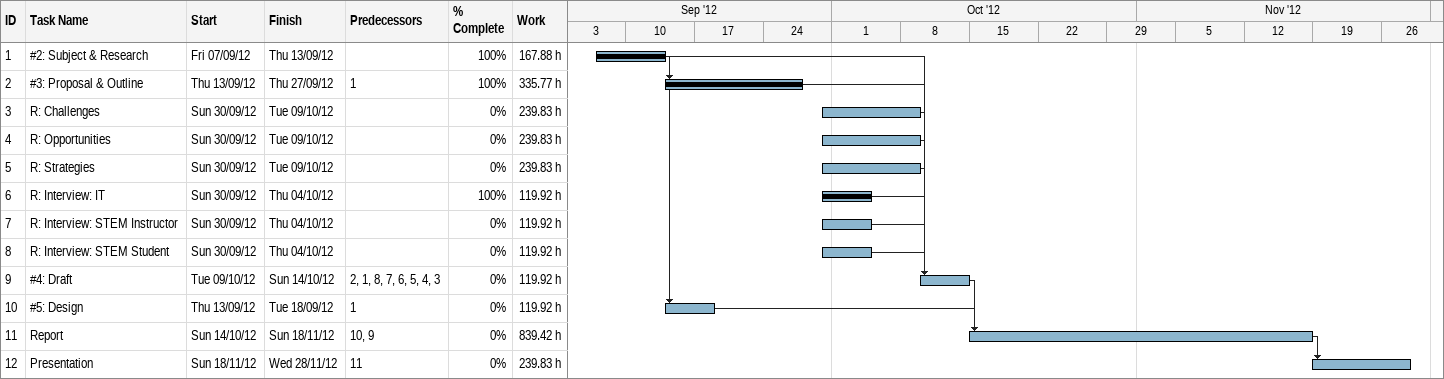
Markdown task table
| ID | Task | Start | Finish | Predecessors | % complete | Work (h) |
|---|---|---|---|---|---|---|
| 1 | #2: Subject & Research | 2012-09-07 | 2012-09-13 |  | 100 | 167.88 |
| 2 | #3: Proposal & Outline | 2012-09-13 | 2012-09-27 | 1 | 100 | 335.77 |
| 3 | R: Challenges | 2012-09-30 | 2012-10-09 |  | 0 | 239.83 |
| 4 | R: Opportunities | 2012-09-30 | 2012-10-09 |  | 0 | 239.83 |
| 5 | R: Strategies | 2012-09-30 | 2012-10-09 |  | 0 | 239.83 |
| 6 | R: Interview: IT | 2012-09-30 | 2012-10-04 |  | 100 | 119.92 |
| 7 | R: Interview: STEM Instructor | 2012-09-30 | 2012-10-04 |  | 0 | 119.92 |
| 8 | R: Interview: STEM Student | 2012-09-30 | 2012-10-04 |  | 0 | 119.92 |
| 9 | #4: Draft | 2012-10-09 | 2012-10-14 | 2, 1, 8, 7, 6, 5, 4, 3 | 0 | 119.92 |
| 10 | #5: Design | 2012-09-13 | 2012-09-18 | 1 | 0 | 119.92 |
| 11 | Report | 2012-10-14 | 2012-11-18 | 10, 9 | 0 | 839.42 |
| 12 | Presentation | 2012-11-18 | 2012-11-28 | 11 | 0 | 239.83 |
